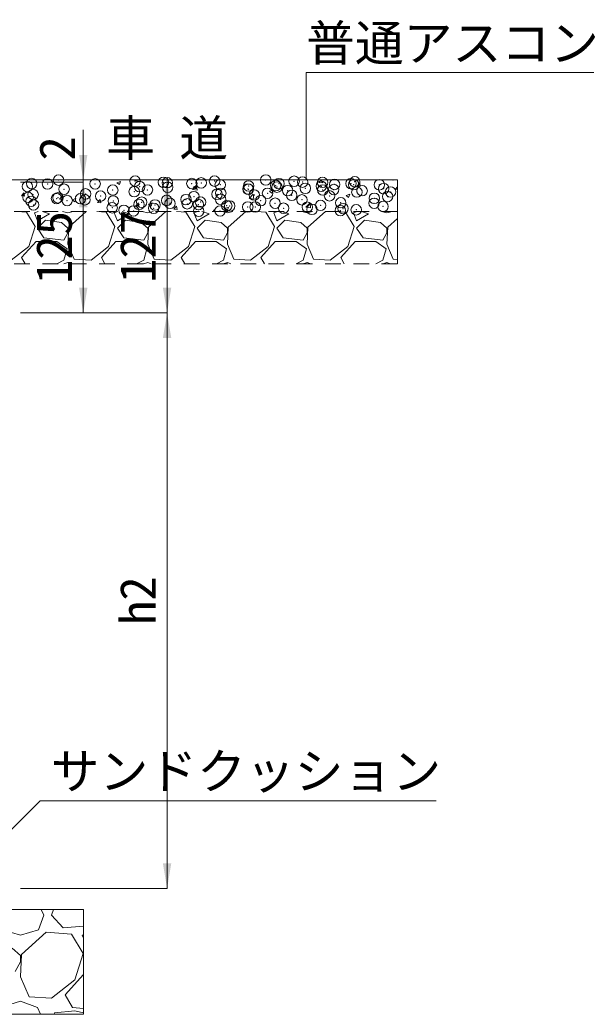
# Model space of a CAD drawing. Units: millimetres at full size, sheet at 1:20; some dimension numbers follow another scale. Extents: x 0 to 8400, y 0 to 13400.
# Drawn here: x 2754 to 3304, y 10595 to 11545 of the extents above; entities that cross this region are included whole.
import ezdxf
from ezdxf.enums import TextEntityAlignment as Align

# ---------------------------------------------------------------- set-up
doc = ezdxf.new("R2010")
doc.units = ezdxf.units.MM
doc.header["$LTSCALE"] = 20
doc.header["$PDMODE"] = 32
doc.header["$PDSIZE"] = 10
doc.linetypes.add('USER1', pattern=[1.35, 0.75, -0.6])
for name, color, linetype, lineweight in [('ハッチング_基礎', 150, 'Continuous', 5), ('ハッチング_舗装', 7, 'Continuous', 20), ('基礎', 3, 'Continuous', 20), ('寸法線', 7, 'Continuous', 13), ('引出線', 4, 'Continuous', 9), ('舗装・基礎', 3, 'USER1', 9), ('補助線', 8, 'Continuous', 20)]:
    doc.layers.add(name, color=color, linetype=linetype, lineweight=lineweight)
doc.layers.add('文字', color=7, linetype='Continuous')
doc.styles.add('ＭＳ ゴシック', font='')
doc.styles.get('ＭＳ ゴシック').set_extended_font_data('MS Gothic')

# ---------------------------------------------------------------- blocks, each defined once
blk = doc.blocks.new('filled_arrow')
at = {"color": 0, "linetype": 'Continuous', "lineweight": -2}
blk.add_solid([(7.5, 1.25), (0, 0), (7.5, -1.25)], dxfattribs=at)

msp = doc.modelspace()

# ---------------------------------------------------------------- linework, layer by layer
at = {"layer": 'ハッチング_基礎'}
for p, q in [((2760.62, 11361.34), (2751.67, 11362.09)), ((2771.75, 11362.09), (2768.24, 11360.58)), ((2782.71, 11359.82), (2775.9, 11362.09)), ((2795.11, 11362.09), (2800.24, 11360.58)), ((2800.24, 11360.58), (2805.36, 11362.09)), ((2817.67, 11362.09), (2801, 11346.86)), ((2836.82, 11361.34), (2827.87, 11362.09)), ((2847.95, 11362.09), (2844.44, 11360.58)), ((2858.91, 11359.82), (2852.1, 11362.09)), ((2871.31, 11362.09), (2876.44, 11360.58)), ((2876.44, 11360.58), (2881.56, 11362.09)), ((2893.87, 11362.09), (2877.2, 11346.86)), ((2913.02, 11361.34), (2904.07, 11362.09)), ((2924.15, 11362.09), (2920.64, 11360.58)), ((2935.11, 11359.82), (2928.3, 11362.09)), ((2947.51, 11362.09), (2952.64, 11360.58)), ((2952.64, 11360.58), (2957.76, 11362.09)), ((2970.07, 11362.09), (2953.4, 11346.86)), ((2989.22, 11361.34), (2980.27, 11362.09)), ((3000.35, 11362.09), (2996.84, 11360.58)), ((3011.31, 11359.82), (3004.5, 11362.09)), ((3023.71, 11362.09), (3028.84, 11360.58)), ((3028.84, 11360.58), (3033.96, 11362.09)), ((3046.27, 11362.09), (3029.6, 11346.86)), ((3065.42, 11361.34), (3056.47, 11362.09)), ((3076.55, 11362.09), (3073.04, 11360.58)), ((3087.51, 11359.82), (3080.7, 11362.09)), ((3099.91, 11362.09), (3105.04, 11360.58)), ((3105.04, 11360.58), (3110.16, 11362.09)), ((2769, 11347.62), (2760.62, 11361.34)), ((2768.24, 11360.58), (2771.28, 11352.96)), ((2771.28, 11352.96), (2782.71, 11359.82)), ((2778.9, 11353.72), (2771.28, 11346.1)), ((2794.14, 11351.43), (2778.9, 11353.72)), ((2845.2, 11347.62), (2836.82, 11361.34)), ((2844.44, 11360.58), (2847.48, 11352.96)), ((2847.48, 11352.96), (2858.91, 11359.82)), ((2855.1, 11353.72), (2847.48, 11346.1)), ((2870.34, 11351.43), (2855.1, 11353.72)), ((2921.4, 11347.62), (2913.02, 11361.34)), ((2920.64, 11360.58), (2923.68, 11352.96)), ((2923.68, 11352.96), (2935.11, 11359.82)), ((2931.3, 11353.72), (2923.68, 11346.1)), ((2946.54, 11351.43), (2931.3, 11353.72)), ((2997.6, 11347.62), (2989.22, 11361.34)), ((2996.84, 11360.58), (2999.88, 11352.96)), ((2999.88, 11352.96), (3011.31, 11359.82)), ((3007.5, 11353.72), (2999.88, 11346.1)), ((3022.74, 11351.43), (3007.5, 11353.72)), ((3073.8, 11347.62), (3065.42, 11361.34)), ((3073.04, 11360.58), (3076.08, 11352.96)), ((3076.08, 11352.96), (3087.51, 11359.82)), ((3083.7, 11353.72), (3076.08, 11346.1)), ((3098.94, 11351.43), (3083.7, 11353.72)), ((3115, 11355.26), (3105.8, 11346.86)), ((2762.9, 11328.57), (2769, 11347.62)), ((2771.28, 11346.1), (2777.38, 11336.96)), ((2800.24, 11346.1), (2794.14, 11351.43)), ((2801, 11346.86), (2800.24, 11330.86)), ((2800.24, 11341.53), (2800.24, 11346.1)), ((2839.1, 11328.57), (2845.2, 11347.62)), ((2847.48, 11346.1), (2853.58, 11336.96)), ((2876.44, 11346.1), (2870.34, 11351.43)), ((2877.2, 11346.86), (2876.44, 11330.86)), ((2876.44, 11341.53), (2876.44, 11346.1)), ((2915.3, 11328.57), (2921.4, 11347.62)), ((2923.68, 11346.1), (2929.78, 11336.96)), ((2952.64, 11346.1), (2946.54, 11351.43)), ((2953.4, 11346.86), (2952.64, 11330.86)), ((2952.64, 11341.53), (2952.64, 11346.1)), ((2991.5, 11328.57), (2997.6, 11347.62)), ((2999.88, 11346.1), (3005.98, 11336.96)), ((3028.84, 11346.1), (3022.74, 11351.43)), ((3029.6, 11346.86), (3028.84, 11330.86)), ((3028.84, 11341.53), (3028.84, 11346.1)), ((3067.7, 11328.57), (3073.8, 11347.62)), ((3076.08, 11346.1), (3082.18, 11336.96)), ((3105.04, 11346.1), (3098.94, 11351.43)), ((3105.8, 11346.86), (3105.04, 11330.86)), ((3105.04, 11341.53), (3105.04, 11346.1)), ((2756.04, 11317.91), (2769.76, 11333.15)), ((2769.76, 11333.15), (2789.57, 11333.15)), ((2777.38, 11336.96), (2796.43, 11334.67)), ((2789.57, 11333.15), (2799.48, 11326.29)), ((2796.43, 11334.67), (2800.24, 11341.53)), ((2832.24, 11317.91), (2845.96, 11333.15)), ((2845.96, 11333.15), (2865.77, 11333.15)), ((2853.58, 11336.96), (2872.63, 11334.67)), ((2865.77, 11333.15), (2875.68, 11326.29)), ((2872.63, 11334.67), (2876.44, 11341.53)), ((2908.44, 11317.91), (2922.16, 11333.15)), ((2922.16, 11333.15), (2941.97, 11333.15)), ((2929.78, 11336.96), (2948.83, 11334.67)), ((2941.97, 11333.15), (2951.88, 11326.29)), ((2948.83, 11334.67), (2952.64, 11341.53)), ((2984.64, 11317.91), (2998.36, 11333.15)), ((2998.36, 11333.15), (3018.17, 11333.15)), ((3005.98, 11336.96), (3025.03, 11334.67)), ((3018.17, 11333.15), (3028.08, 11326.29)), ((3025.03, 11334.67), (3028.84, 11341.53)), ((3060.84, 11317.91), (3074.56, 11333.15)), ((3074.56, 11333.15), (3094.37, 11333.15)), ((3082.18, 11336.96), (3101.23, 11334.67)), ((3094.37, 11333.15), (3104.28, 11326.29)), ((3101.23, 11334.67), (3105.04, 11341.53)), ((2746.14, 11315.62), (2762.9, 11328.57)), ((2799.48, 11326.29), (2796.43, 11315.62)), ((2800.24, 11330.86), (2806.34, 11316.38)), ((2822.34, 11315.62), (2839.1, 11328.57)), ((2875.68, 11326.29), (2872.63, 11315.62)), ((2876.44, 11330.86), (2882.54, 11316.38)), ((2898.54, 11315.62), (2915.3, 11328.57)), ((2951.88, 11326.29), (2948.83, 11315.62)), ((2952.64, 11330.86), (2958.74, 11316.38)), ((2974.74, 11315.62), (2991.5, 11328.57)), ((3028.08, 11326.29), (3025.03, 11315.62)), ((3028.84, 11330.86), (3034.94, 11316.38)), ((3050.94, 11315.62), (3067.7, 11328.57)), ((3104.28, 11326.29), (3101.23, 11315.62)), ((3105.04, 11330.86), (3111.14, 11316.38)), ((2759.44, 11312.09), (2756.04, 11317.91)), ((2796.43, 11315.62), (2789.68, 11312.09)), ((2806.34, 11316.38), (2822.34, 11315.62)), ((2835.64, 11312.09), (2832.24, 11317.91)), ((2872.63, 11315.62), (2865.88, 11312.09)), ((2882.54, 11316.38), (2898.54, 11315.62)), ((2911.84, 11312.09), (2908.44, 11317.91)), ((2948.83, 11315.62), (2942.08, 11312.09)), ((2958.74, 11316.38), (2974.74, 11315.62)), ((2988.04, 11312.09), (2984.64, 11317.91)), ((3025.03, 11315.62), (3018.28, 11312.09)), ((3034.94, 11316.38), (3050.94, 11315.62)), ((3064.24, 11312.09), (3060.84, 11317.91)), ((3101.23, 11315.62), (3094.48, 11312.09)), ((3111.14, 11316.38), (3115, 11316.2)), ((2796.24, 11312.09), (2800.24, 11313.33)), ((2800.24, 11313.33), (2803.57, 11312.09)), ((2872.44, 11312.09), (2876.44, 11313.33)), ((2876.44, 11313.33), (2879.77, 11312.09)), ((2948.64, 11312.09), (2952.64, 11313.33)), ((2952.64, 11313.33), (2955.97, 11312.09)), ((3024.84, 11312.09), (3028.84, 11313.33)), ((3028.84, 11313.33), (3032.17, 11312.09)), ((3101.04, 11312.09), (3105.04, 11313.33)), ((3105.04, 11313.33), (3108.37, 11312.09)), ((2772.22, 10675.49), (2777.3, 10689.71)), ((2774.82, 10695.09), (2777.3, 10689.71)), ((2784.42, 10689.71), (2786.43, 10695.09)), ((2795.59, 10677.52), (2784.42, 10689.71)), ((2815, 10679.21), (2795.59, 10677.52)), ((2737.68, 10675.49), (2754.95, 10670.41)), ((2754.95, 10670.41), (2772.22, 10675.49)), ((2779.34, 10673.46), (2755.97, 10652.12)), ((2803.72, 10671.42), (2779.34, 10673.46)), ((2814.9, 10653.14), (2803.72, 10671.42)), ((2815, 10670.89), (2813.88, 10670.41)), ((2813.88, 10670.41), (2815, 10667.61)), ((2754.95, 10651.1), (2746.82, 10658.22)), ((2755.97, 10652.12), (2754.95, 10630.78)), ((2754.95, 10645.01), (2754.95, 10651.1)), ((2806.77, 10627.74), (2814.9, 10653.14)), ((2749.87, 10635.86), (2754.95, 10645.01)), ((2754.95, 10630.78), (2763.08, 10611.48)), ((2797.62, 10613.51), (2815, 10632.82)), ((2784.42, 10610.46), (2806.77, 10627.74)), ((2763.08, 10611.48), (2784.42, 10610.46)), ((2804.74, 10601.32), (2797.62, 10613.51)), ((2738.7, 10602.34), (2754.95, 10607.42)), ((2754.95, 10607.42), (2771.21, 10601.32)), ((2771.21, 10601.32), (2774.09, 10595.09)), ((2787.03, 10595.09), (2787.46, 10596.24)), ((2806.77, 10598.27), (2787.46, 10596.24)), ((2815, 10600.5), (2804.74, 10601.32)), ((2815, 10596.21), (2806.77, 10598.27))]:
    msp.add_line(p, q, dxfattribs=at)
at = {"layer": 'ハッチング_舗装'}
for p, q in [((2775.88, 11392.09), (2776.44, 11391.7)), ((2776.44, 11391.7), (2776.57, 11392.09)), ((2846.95, 11389.39), (2850.5, 11390.76)), ((2849.45, 11387.64), (2850.48, 11390.71)), ((2864.94, 11391.36), (2869.46, 11390.66)), ((2864.95, 11391.35), (2865.66, 11392.09)), ((2869.46, 11390.65), (2869.29, 11392.09)), ((3040.2, 11389.54), (3042.34, 11392.09)), ((3043.18, 11389.26), (3042.66, 11392.09)), ((3110.75, 11392.09), (3111.15, 11391.81)), ((3111.15, 11391.81), (3111.24, 11392.09)), ((2846.92, 11389.34), (2849.45, 11387.64)), ((2919.16, 11382.96), (2923.68, 11382.26)), ((2919.17, 11382.94), (2923.12, 11387.07)), ((2919.93, 11385.27), (2922.46, 11383.57)), ((2919.95, 11385.32), (2923.51, 11386.69)), ((2922.46, 11383.57), (2923.49, 11386.64)), ((2923.67, 11382.24), (2923.11, 11387.06)), ((2992.93, 11381.2), (2995.46, 11379.5)), ((2992.96, 11381.26), (2996.52, 11382.62)), ((2995.46, 11379.5), (2996.49, 11382.57)), ((3040.2, 11389.53), (3043.24, 11389.27)), ((3076.64, 11386.35), (3079.09, 11389.27)), ((3076.64, 11386.34), (3079.68, 11386.08)), ((3079.62, 11386.07), (3079.03, 11389.25)), ((3113.08, 11383.16), (3115, 11385.45)), ((3113.08, 11383.16), (3115, 11382.99)), ((2755.76, 11376.83), (2758.21, 11379.75)), ((2755.76, 11376.82), (2758.79, 11376.56)), ((2758.74, 11376.55), (2758.15, 11379.73)), ((2792.19, 11373.64), (2795.23, 11373.37)), ((2792.2, 11373.64), (2794.64, 11376.56)), ((2795.17, 11373.36), (2794.59, 11376.54)), ((2804.24, 11372.96), (2806.77, 11371.25)), ((2804.26, 11373.01), (2807.82, 11374.37)), ((2806.77, 11371.25), (2807.8, 11374.32)), ((2828.63, 11370.45), (2831.08, 11373.37)), ((2831.61, 11370.17), (2831.02, 11373.36)), ((2973.37, 11374.55), (2977.89, 11373.85)), ((2973.38, 11374.53), (2977.34, 11378.66)), ((2977.89, 11373.83), (2977.33, 11378.66)), ((3065.94, 11377.13), (3068.47, 11375.43)), ((3065.96, 11377.19), (3069.52, 11378.55)), ((3068.47, 11375.43), (3069.5, 11378.5)), ((2828.63, 11370.45), (2831.67, 11370.18)), ((2865.07, 11367.26), (2867.52, 11370.18)), ((2865.07, 11367.26), (2868.11, 11366.99)), ((2868.05, 11366.98), (2867.46, 11370.17)), ((2877.25, 11368.89), (2879.77, 11367.18)), ((2877.27, 11368.94), (2880.83, 11370.31)), ((2879.77, 11367.18), (2880.8, 11370.25)), ((2901.51, 11364.08), (2903.95, 11366.99)), ((2901.51, 11364.07), (2904.54, 11363.81)), ((2904.49, 11363.8), (2903.9, 11366.98)), ((2938.95, 11362.09), (2940.39, 11363.81)), ((2940.65, 11362.09), (2940.33, 11363.79)), ((2950.25, 11364.82), (2952.78, 11363.11)), ((2950.28, 11364.87), (2953.83, 11366.24)), ((2952.78, 11363.11), (2953.81, 11366.18)), ((3026.62, 11362.09), (3026.84, 11362.17)), ((3026.81, 11362.09), (3026.82, 11362.11)), ((3027.59, 11366.14), (3032.11, 11365.44)), ((3027.6, 11366.12), (3031.55, 11370.25)), ((3032.11, 11365.42), (3031.54, 11370.25))]:
    msp.add_line(p, q, dxfattribs=at)
for p in [(2761.55, 11385.74), (2765.63, 11388.69), (2780.79, 11388.27), (2791.29, 11391.94), (2826.25, 11388.37), (2864.4, 11390.98), (2868.8, 11385.66), (2891.51, 11389.84), (2895.18, 11389.47), (2895.51, 11385.1), (2918.63, 11388.69), (2927.59, 11389.32), (2940.31, 11390.99), (2945.75, 11387.55), (2972.87, 11386.4), (2989.28, 11392.08), (2998.78, 11386.78), (2999.99, 11385.26), (3001.91, 11388.57), (3016.39, 11390.93), (3024.44, 11390.03), (3042.31, 11386.15), (3043.51, 11389.79), (3055.02, 11387.82), (3070.63, 11388.64), (3073.33, 11387.58), (3074.26, 11390.35), (3097.75, 11387.5), (2767, 11378.2), (2796.63, 11383.28), (2817.06, 11378.83), (2831.47, 11376.67), (2843.14, 11382.41), (2863.55, 11380.89), (2876.27, 11382.56), (2920.65, 11376.14), (2942.66, 11378.4), (2946.31, 11379.39), (2972.28, 11383.48), (2972.69, 11383.2), (2978.27, 11377.72), (2990.98, 11379.39), (3010.22, 11381.92), (3014.08, 11377.41), (3027.1, 11384.11), (3043.71, 11382.5), (3050.2, 11376.93), (3054.22, 11382.96), (3076.29, 11380.5), (3081.34, 11381.82), (3101.94, 11383.76), (3105.7, 11376.22), (3108.46, 11380.67), (2762.22, 11375.42), (2765.01, 11371.77), (2767.43, 11368.23), (2789.34, 11374.28), (2790.67, 11375.03), (2799.51, 11372.46), (2812.23, 11374.13), (2816.46, 11373.13), (2843.58, 11371.99), (2868.18, 11368.75), (2870.7, 11370.84), (2883.41, 11368.23), (2894.57, 11372.56), (2897.81, 11369.69), (2913.03, 11373.31), (2914.23, 11369.28), (2924.93, 11368.55), (2926.95, 11370.96), (2946.18, 11373.49), (2952.05, 11367.4), (2954.83, 11367.24), (2972.08, 11366.29), (2979.17, 11366.26), (2984.46, 11372.33), (2998.16, 11369.87), (3023.82, 11373.12), (3028.94, 11366.11), (3041.66, 11367.78), (3060.9, 11370.32), (3092.73, 11369.81), (3092.98, 11374.54), (3101.33, 11366.84), (2842.52, 11365.5), (2853.78, 11363.14), (2862.91, 11362.53), (2882.15, 11365.06), (2925.2, 11362.16), (2945.69, 11362.48), (3006.29, 11365.11), (3033.41, 11363.97), (3060.52, 11362.82), (3063.11, 11364.72), (3075.67, 11363.59)]:
    msp.add_point(p, dxfattribs=at)
at = {"layer": '基礎', "lineweight": 13}
for p, q in [((2815, 10695.09), (2185, 10695.09)), ((2815, 10695.09), (2815, 10595.09)), ((2815, 10595.09), (2185, 10595.09))]:
    msp.add_line(p, q, dxfattribs=at)
at = {"layer": '寸法線'}
for p, q in [((2814.89, 11342.09), (2814.89, 11440.09)), ((2755, 11392.09), (2814.89, 11392.09)), ((2755, 11392.09), (2895, 11392.09)), ((2755, 11390.09), (2814.89, 11390.09)), ((2755, 11390.09), (2814.89, 11390.09)), ((2814.89, 11265.09), (2814.89, 11390.09)), ((2895, 11265.09), (2895, 11392.09)), ((2755, 11265.09), (2895, 11265.09)), ((2755, 11265.09), (2814.89, 11265.09)), ((2755, 11265.09), (2895, 11265.09)), ((2895, 11265.09), (2895, 10715.09)), ((2755, 10715.09), (2895, 10715.09))]:
    msp.add_line(p, q, dxfattribs=at)
at = {"layer": '引出線'}
msp.add_lwpolyline([(3027.8, 11392.09), (3027.8, 11494.76), (3302.64, 11494.76)], dxfattribs=at)
at = {"layer": '引出線', "lineweight": 13}
msp.add_lwpolyline([(2684.84, 10709.99), (2773.79, 10798.94), (3152.01, 10798.94)], dxfattribs=at)
at = {"layer": '舗装・基礎', "linetype": 'Continuous', "lineweight": 20}
msp.add_line((3115, 11392.09), (2715, 11392.09), dxfattribs=at)
at = {"layer": '舗装・基礎'}
for p, q in [((3115, 11362.09), (2715, 11362.09)), ((3115, 11312.09), (2715, 11312.09))]:
    msp.add_line(p, q, dxfattribs=at)
at = {"layer": '補助線'}
msp.add_line((3115, 11392.09), (3115, 11312.09), dxfattribs=at)

# ---------------------------------------------------------------- block references
at = {"layer": '寸法線', "xscale": 3.2, "yscale": 3.2}
for p, rotation in [((2814.89, 11392.09), 90), ((2814.89, 11390.09), 270), ((2814.89, 11390.09), 270), ((2895, 11392.09), 270), ((2814.89, 11265.09), 90), ((2895, 11265.09), 90), ((2895, 11265.09), 270), ((2895, 10715.09), 90)]:
    msp.add_blockref('filled_arrow', p, dxfattribs=dict(at, rotation=rotation))
at = {"layer": '引出線', "xscale": 0.133, "yscale": 0.133, "rotation": 90}
msp.add_blockref('filled_arrow', (3027.8, 11392.09), dxfattribs=at)

# ---------------------------------------------------------------- texts
at = {"layer": '寸法線', "style": 'ＭＳ ゴシック'}
for s, p in [('2', (2789.89, 11422.28)), ('125', (2786.89, 11327.59)), ('127', (2867, 11328.59)), ('h2', (2867, 10990.09))]:
    msp.add_text(s, height=34.18, rotation=90, dxfattribs=at).set_placement(p, align=Align.MIDDLE_CENTER)
at = {"layer": '引出線', "style": 'ＭＳ ゴシック'}
for s, p in [('普通アスコン', (3027.8, 11539.97)), ('サンドクッション', (2783.79, 10844.33))]:
    msp.add_text(s, height=34.18, dxfattribs=at).set_placement(p, align=Align.TOP_LEFT)
at = {"layer": '文字', "style": 'ＭＳ ゴシック'}
msp.add_text('車 道', height=34.18, dxfattribs=at).set_placement((2895, 11432.09), align=Align.MIDDLE_CENTER)

doc.saveas('drawing.dxf')
